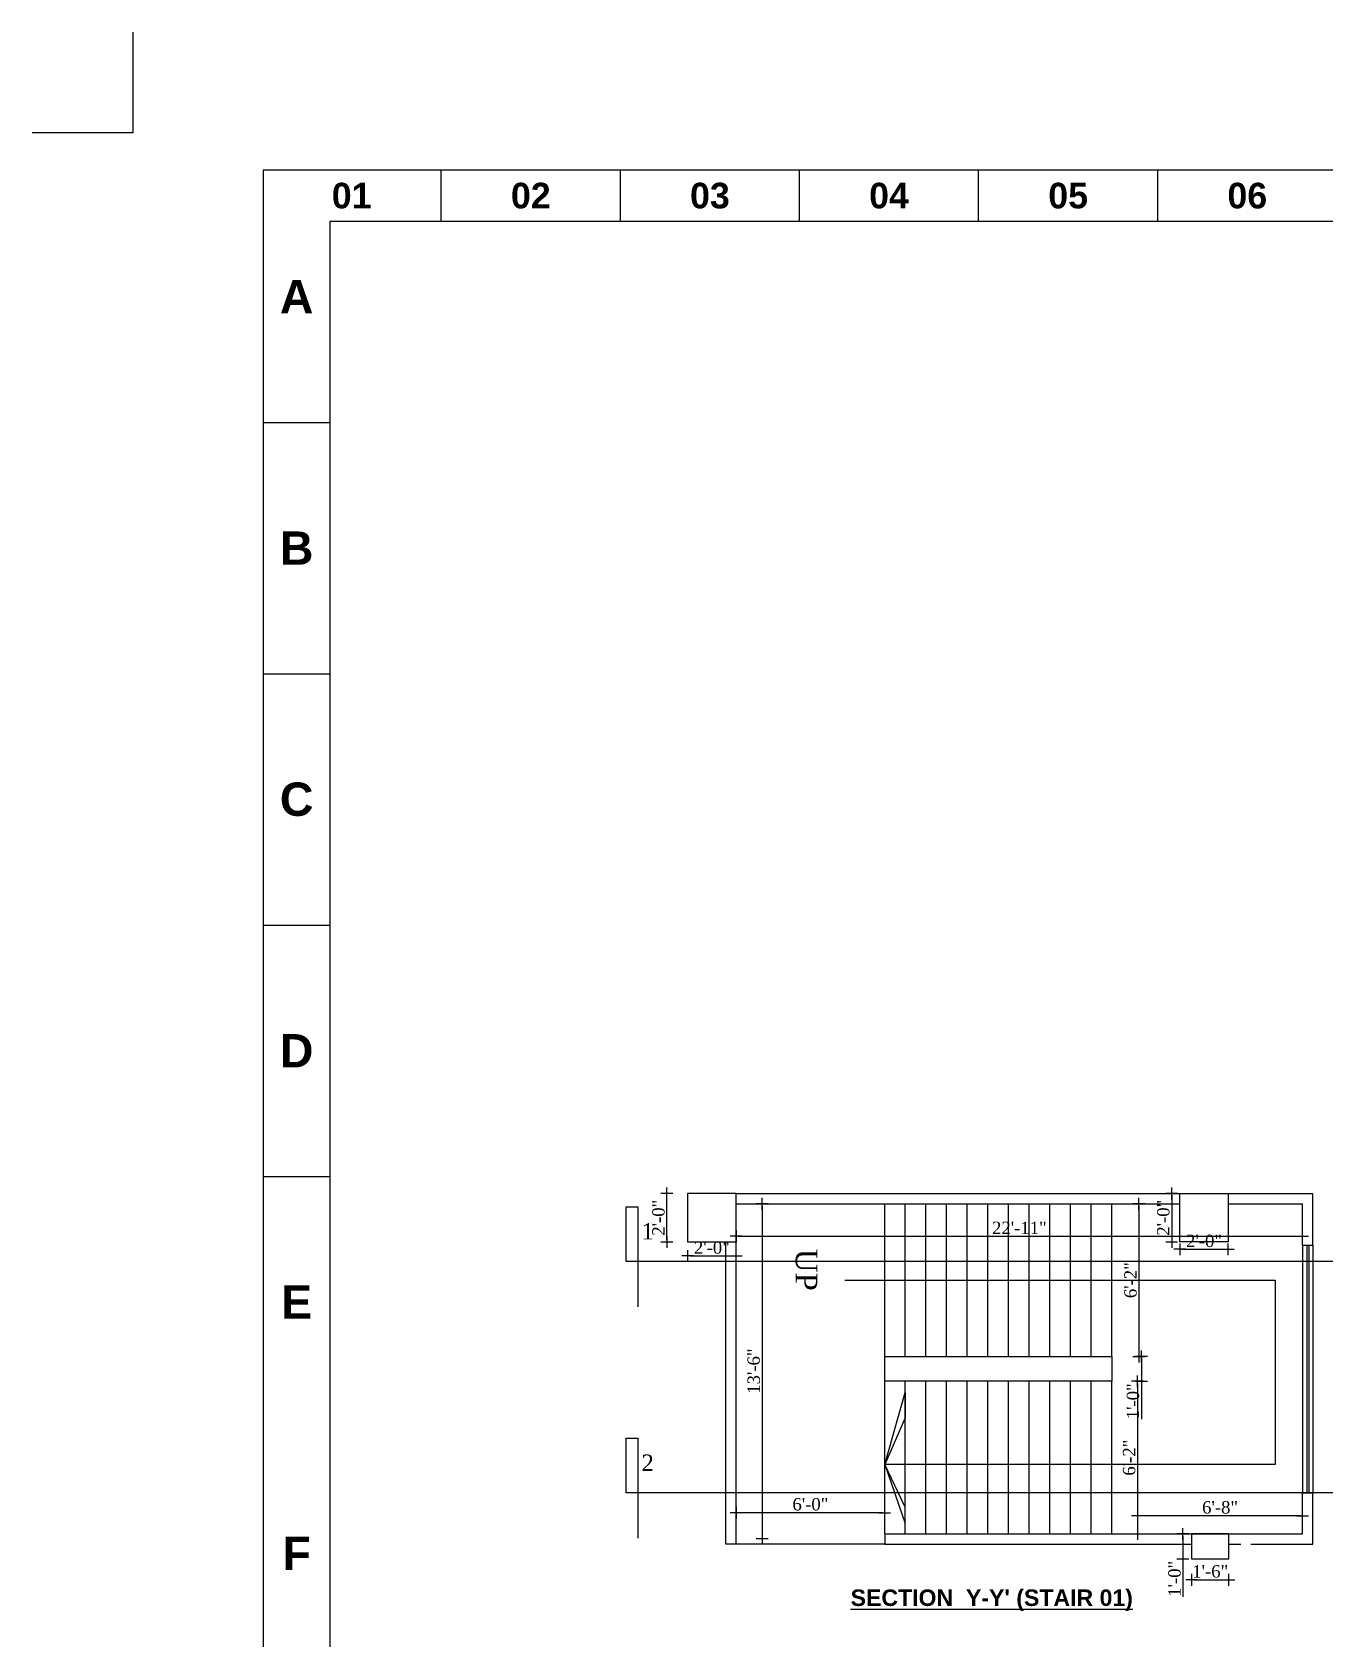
# Model space of a CAD drawing. Header units: inches. Extents: x -98933 to 1585249, y -3352739 to 192771.
# Drawn here: x 64291 to 64917, y 49931 to 50710 of the extents above; entities that cross this region are included whole.
import ezdxf

# ---------------------------------------------------------------- set-up
doc = ezdxf.new("R2010")
doc.units = ezdxf.units.IN
doc.header["$MEASUREMENT"] = 0
doc.header["$PDMODE"] = 35
doc.layers.get('Defpoints').update_dxf_attribs({"lineweight": 0})
for name, color, linetype, lineweight in [('COLUMN-2', 102, 'Continuous', 0), ('DIM', 7, 'Continuous', 0), ('DIM_WORKING', 7, 'Continuous', 0), ('Dimen', 252, 'Continuous', 18), ('Inline', 7, 'Continuous', 0), ('Layer1', 134, 'Continuous', 0), ('Masjid', 222, 'Continuous', 0), ('Outline', 7, 'Continuous', 0), ('Scale', 7, 'Continuous', 0), ('Scale_Text', 7, 'Continuous', 0), ('Stair', 171, 'Continuous', 0), ('SYMBLE', 86, 'Continuous', 0), ('TAXT', 7, 'Continuous', 0), ('Text', 7, 'Continuous', 0), ('Titelblk', 7, 'Continuous', 25), ('TITLE', 7, 'Continuous', 20), ('WALL (I)', 7, 'Continuous', 0)]:
    doc.layers.add(name, color=color, linetype=linetype, lineweight=lineweight)
doc.styles.add('ARCH', font='times.ttf')
doc.styles.add('ARIAL', font='times.ttf')
doc.styles.get("Standard").update_dxf_attribs({"font": 'arialbd.ttf', "height": 24})
doc.dimstyles.new('1-4', dxfattribs={"dimtxt": 20, "dimasz": 4, "dimexe": 3, "dimexo": 3, "dimgap": 0.25, "dimtad": 1, "dimdec": 1, "dimzin": 3, "dimdsep": 46, "dimlunit": 4, "dimtxsty": 'Standard', "dimblk": 'errrre', "dimcen": 4, "dimse1": 1, "dimse2": 1, "dimclrd": 256, "dimclre": 256, "dimclrt": 7, "dimadec": 0, "dimazin": 0, "dimtfac": 0.9, "dimtdec": 1, "dimtix": 1, "dimtmove": 2, "dimatfit": 3, "dimfxl": 3, "dimtolj": 1, "dimtzin": 0, "dimlwd": -1, "dimlwe": -1, "dimarcsym": 0})

# ---------------------------------------------------------------- blocks, each defined once
blk = doc.blocks.new('PAGE')
at = {"layer": 'Inline', "color": 252, "lineweight": 15}
blk.add_lwpolyline([(178051640.63, 22656441.11), (178051640.63, 22657235.79), (178050505.36, 22657235.79), (178050505.36, 22656441.11)], close=True, dxfattribs=at)
at = {"layer": 'Outline', "color": 252, "lineweight": 15}
blk.add_line((178051662.57, 22657252.66), (178050483.42, 22657252.66), dxfattribs=at)
blk.add_lwpolyline([(178050483.42, 22657252.66), (178050483.42, 22656424.24)], dxfattribs=at)
at = {"layer": 'Scale', "color": 252, "lineweight": 9}
for p, q in [((178050542.02, 22657235.79), (178050542.02, 22657252.66)), ((178050601.02, 22657235.79), (178050601.02, 22657252.66)), ((178050660.01, 22657235.79), (178050660.01, 22657252.66)), ((178050719.01, 22657235.79), (178050719.01, 22657252.66)), ((178050778.01, 22657235.79), (178050778.01, 22657252.66)), ((178050483.42, 22657169.57), (178050505.36, 22657169.57)), ((178050483.42, 22657086.79), (178050505.36, 22657086.79)), ((178050483.42, 22657004.01), (178050505.36, 22657004.01)), ((178050483.42, 22656921.23), (178050505.36, 22656921.23))]:
    blk.add_line(p, q, dxfattribs=at)
at = {"layer": 'Scale_Text', "color": 252, "lineweight": 13, "attachment_point": 5}
for s, insert, char_height, width in [('01', (178050512.52, 22657244.22), 8.435, 2.5102), ('02', (178050571.52, 22657244.22), 8.435, 2.5102), ('03', (178050630.51, 22657244.22), 8.435, 2.5102), ('04', (178050689.51, 22657244.22), 8.435, 2.5102), ('05', (178050748.51, 22657244.22), 8.435, 2.5102), ('06', (178050807.51, 22657244.22), 8.435, 2.5102), ('A', (178050494.39, 22657210.97), 10.97, 8.3603), ('B', (178050494.39, 22657128.18), 10.97, 8.3603), ('C', (178050494.39, 22657045.4), 10.97, 8.3603), ('D', (178050494.39, 22656962.62), 10.97, 8.3603), ('E', (178050494.39, 22656879.84), 10.97, 8.3603), ('F', (178050494.39, 22656797.06), 10.97, 8.3603)]:
    blk.add_mtext(s, dxfattribs=dict(at, insert=insert, char_height=char_height, width=width))
blk = doc.blocks.new('Title')
at = {"layer": 'Defpoints', "color": 1, "ltscale": 10}
blk.add_lwpolyline([(-102338.3, -85271), (-102338.3, -85371), (-102438.3, -85371)], dxfattribs=at)
at = {"layer": 'Titelblk', "color": 3, "linetype": 'Continuous', "lineweight": 0, "xscale": 3.014611567961765, "yscale": 3.014611567959946, "zscale": 3.014611567966516}
blk.add_blockref('PAGE', (-536855255.8, -68388224), dxfattribs=at)
blk = doc.blocks.new('dd')
at = {"layer": 'Dimen'}
for p, q in [((-2.88, 0), (2.88, 0)), ((0, -2.88), (0, 2.88))]:
    blk.add_line(p, q, dxfattribs=at)
at = {"layer": 'Dimen', "const_width": 0.36}
blk.add_lwpolyline([(-0.18, 0, 1), (0.18, 0, 1)], format="xyb", close=True, dxfattribs=at)
blk = doc.blocks.new('*D729')
at = {"layer": 'Defpoints', "color": 0, "ltscale": 30, "transparency": 16777216}
for p in [(32359.49, 34040.64), (32359.49, 33966.64), (32372.68, 33966.64)]:
    blk.add_point(p, dxfattribs=at)
at = {"layer": 'TAXT', "ltscale": 30, "transparency": 16777216}
blk.add_line((32372.68, 34039.64), (32372.68, 33967.64), dxfattribs=at)
for p, rotation in [((32372.68, 34040.64), 90), ((32372.68, 33966.64), 270)]:
    blk.add_blockref('dd', p, dxfattribs=dict(at, rotation=rotation))
at = {"layer": 'TAXT', "ltscale": 30, "transparency": 16777216, "insert": (32368.62, 34003.64), "char_height": 6, "attachment_point": 5, "rotation": 90, "style": 'ARIAL'}
blk.add_mtext('\\A1;6\'-2"', dxfattribs=at)
blk = doc.blocks.new('J')
at = {"layer": 'Masjid', "color": 7}
blk.add_lwpolyline([(-12, 0), (12, 0), (12, 48), (-12, 48)], close=True, dxfattribs=at)
for points in [[(0, 48, 0.250732), (-2.27, 42, -0.982957)], [(0, 48, -0.250732), (2.27, 42, 0.982957)], [(-2.27, 42, 0.22816), (-12, 24, -0.061948)], [(2.27, 42, -0.22816), (12, 24, 0.061948)]]:
    blk.add_lwpolyline(points, format="xyb", dxfattribs=at)
blk = doc.blocks.new('errrre')
at = {"layer": 'DIM'}
blk.add_blockref('J', (11664.62, 6372.98), dxfattribs=at)
blk = doc.blocks.new('*D730')
at = {"layer": 'Defpoints', "color": 0, "ltscale": 30, "transparency": 16777216}
for p in [(32359.49, 33966.64), (32359.49, 33954.64), (32373.88, 33954.64)]:
    blk.add_point(p, dxfattribs=at)
at = {"layer": 'TAXT', "ltscale": 30, "transparency": 16777216}
for p, q in [((32373.88, 33965.64), (32373.88, 33955.64)), ((32373.88, 33954.64), (32373.88, 33936.24))]:
    blk.add_line(p, q, dxfattribs=at)
for p, rotation in [((32373.88, 33966.64), 90), ((32373.88, 33954.64), 270)]:
    blk.add_blockref('dd', p, dxfattribs=dict(at, rotation=rotation))
at = {"layer": 'TAXT', "ltscale": 30, "transparency": 16777216, "insert": (32369.83, 33944.94), "char_height": 6, "attachment_point": 5, "rotation": 90, "style": 'ARIAL'}
blk.add_mtext('\\A1;1\'-0"', dxfattribs=at)
blk = doc.blocks.new('*D731')
at = {"layer": 'Defpoints', "color": 0, "ltscale": 30, "transparency": 16777216}
for p in [(32359.49, 33954.64), (32359.49, 33880.64), (32372.02, 33880.64)]:
    blk.add_point(p, dxfattribs=at)
at = {"layer": 'TAXT', "ltscale": 30, "transparency": 16777216}
blk.add_line((32372.02, 33953.64), (32372.02, 33881.64), dxfattribs=at)
for p, rotation in [((32372.02, 33954.64), 90), ((32372.02, 33880.64), 270)]:
    blk.add_blockref('dd', p, dxfattribs=dict(at, rotation=rotation))
at = {"layer": 'TAXT', "ltscale": 30, "transparency": 16777216, "insert": (32367.97, 33917.64), "char_height": 6, "attachment_point": 5, "rotation": 90, "style": 'ARIAL'}
blk.add_mtext('\\A1;6\'-2"', dxfattribs=at)
blk = doc.blocks.new('*D732')
at = {"layer": 'Defpoints', "color": 0, "ltscale": 30, "transparency": 16777216}
for p in [(32177.49, 34040.64), (32451.99, 34040.64), (32451.99, 34024.98)]:
    blk.add_point(p, dxfattribs=at)
at = {"layer": 'TAXT', "ltscale": 30, "transparency": 16777216}
blk.add_line((32178.49, 34024.98), (32450.99, 34024.98), dxfattribs=at)
at = {"layer": 'TAXT', "ltscale": 30, "transparency": 16777216, "rotation": 180}
blk.add_blockref('dd', (32177.49, 34024.98), dxfattribs=at)
at = {"layer": 'TAXT', "ltscale": 30, "transparency": 16777216}
blk.add_blockref('dd', (32451.99, 34024.98), dxfattribs=at)
at = {"layer": 'TAXT', "ltscale": 30, "transparency": 16777216, "insert": (32314.74, 34028.98), "char_height": 6, "attachment_point": 5, "style": 'ARIAL'}
blk.add_mtext('\\A1;22\'-11"', dxfattribs=at)
blk = doc.blocks.new('*D733')
at = {"layer": 'Defpoints', "color": 0, "ltscale": 30, "transparency": 16777216}
for p in [(32372.02, 33889.46), (32372.02, 33881.64), (32451.99, 33880.64)]:
    blk.add_point(p, dxfattribs=at)
at = {"layer": 'TAXT', "ltscale": 30, "transparency": 16777216}
blk.add_line((32450.99, 33889.46), (32373.02, 33889.46), dxfattribs=at)
at = {"layer": 'TAXT', "ltscale": 30, "transparency": 16777216, "rotation": 180}
blk.add_blockref('dd', (32372.02, 33889.46), dxfattribs=at)
at = {"layer": 'TAXT', "ltscale": 30, "transparency": 16777216}
blk.add_blockref('dd', (32451.99, 33889.46), dxfattribs=at)
at = {"layer": 'TAXT', "ltscale": 30, "transparency": 16777216, "insert": (32412.01, 33893.51), "char_height": 6, "attachment_point": 5, "style": 'ARIAL'}
blk.add_mtext('\\A1;6\'-8"', dxfattribs=at)
blk = doc.blocks.new('*D734')
at = {"layer": 'Defpoints', "color": 0, "ltscale": 30, "transparency": 16777216}
for p in [(32177.49, 33890.96), (32177.49, 33880.64), (32249.49, 33880.64)]:
    blk.add_point(p, dxfattribs=at)
at = {"layer": 'TAXT', "ltscale": 30, "transparency": 16777216}
blk.add_line((32248.49, 33890.96), (32178.49, 33890.96), dxfattribs=at)
at = {"layer": 'TAXT', "ltscale": 30, "transparency": 16777216, "rotation": 180}
blk.add_blockref('dd', (32177.49, 33890.96), dxfattribs=at)
at = {"layer": 'TAXT', "ltscale": 30, "transparency": 16777216}
blk.add_blockref('dd', (32249.49, 33890.96), dxfattribs=at)
at = {"layer": 'TAXT', "ltscale": 30, "transparency": 16777216, "insert": (32213.49, 33895.01), "char_height": 6, "attachment_point": 5, "style": 'ARIAL'}
blk.add_mtext('\\A1;6\'-0"', dxfattribs=at)
blk = doc.blocks.new('*D735')
at = {"layer": 'Defpoints', "color": 0, "ltscale": 30, "transparency": 16777216}
for p in [(32177.49, 34040.64), (32177.49, 33878.48), (32190.1, 33878.48)]:
    blk.add_point(p, dxfattribs=at)
at = {"layer": 'TAXT', "ltscale": 30, "transparency": 16777216}
blk.add_line((32190.1, 34039.64), (32190.1, 33879.48), dxfattribs=at)
for p, rotation in [((32190.1, 34040.64), 90), ((32190.1, 33878.48), 270)]:
    blk.add_blockref('dd', p, dxfattribs=dict(at, rotation=rotation))
at = {"layer": 'TAXT', "ltscale": 30, "transparency": 16777216, "insert": (32186.05, 33959.56), "char_height": 6, "attachment_point": 5, "rotation": 90, "style": 'ARIAL'}
blk.add_mtext('\\A1;13\'-6"', dxfattribs=at)
blk = doc.blocks.new('*D736')
at = {"layer": 'Defpoints', "color": 0, "ltscale": 30, "transparency": 16777216}
for p in [(32153.99, 34022.14), (32177.49, 34022.1), (32177.49, 34015.35)]:
    blk.add_point(p, dxfattribs=at)
at = {"layer": 'TAXT', "ltscale": 30, "transparency": 16777216}
blk.add_line((32154.99, 34015.35), (32176.49, 34015.35), dxfattribs=at)
at = {"layer": 'TAXT', "ltscale": 30, "transparency": 16777216, "rotation": 180}
blk.add_blockref('dd', (32153.99, 34015.35), dxfattribs=at)
at = {"layer": 'TAXT', "ltscale": 30, "transparency": 16777216}
blk.add_blockref('dd', (32177.49, 34015.35), dxfattribs=at)
at = {"layer": 'TAXT', "ltscale": 30, "transparency": 16777216, "insert": (32165.74, 34019.41), "char_height": 6, "attachment_point": 5, "style": 'ARIAL'}
blk.add_mtext('\\A1;2\'-0"', dxfattribs=at)
blk = doc.blocks.new('*D737')
at = {"layer": 'Defpoints', "color": 0, "ltscale": 30, "transparency": 16777216}
for p in [(32143.93, 34045.64), (32153.99, 34045.64), (32153.99, 34022.14)]:
    blk.add_point(p, dxfattribs=at)
at = {"layer": 'TAXT', "ltscale": 30, "transparency": 16777216}
blk.add_line((32143.93, 34023.14), (32143.93, 34044.64), dxfattribs=at)
for p, rotation in [((32143.93, 34045.64), 90), ((32143.93, 34022.14), 270)]:
    blk.add_blockref('dd', p, dxfattribs=dict(at, rotation=rotation))
at = {"layer": 'TAXT', "ltscale": 30, "transparency": 16777216, "insert": (32139.88, 34033.89), "char_height": 6, "attachment_point": 5, "rotation": 90, "style": 'ARIAL'}
blk.add_mtext('\\A1;2\'-0"', dxfattribs=at)
blk = doc.blocks.new('*D738')
at = {"layer": 'Defpoints', "color": 0, "ltscale": 30, "transparency": 16777216}
for p in [(32392.49, 34045.64), (32388.56, 34022.14), (32392.49, 34022.14)]:
    blk.add_point(p, dxfattribs=at)
at = {"layer": 'TAXT', "ltscale": 30, "transparency": 16777216}
blk.add_line((32388.56, 34044.64), (32388.56, 34023.14), dxfattribs=at)
for p, rotation in [((32388.56, 34045.64), 90), ((32388.56, 34022.14), 270)]:
    blk.add_blockref('dd', p, dxfattribs=dict(at, rotation=rotation))
at = {"layer": 'TAXT', "ltscale": 30, "transparency": 16777216, "insert": (32384.51, 34033.89), "char_height": 6, "attachment_point": 5, "rotation": 90, "style": 'ARIAL'}
blk.add_mtext('\\A1;2\'-0"', dxfattribs=at)
blk = doc.blocks.new('*D739')
at = {"layer": 'Defpoints', "color": 0, "ltscale": 30, "transparency": 16777216}
for p in [(32392.49, 34022.14), (32415.99, 34022.14), (32415.99, 34018.6)]:
    blk.add_point(p, dxfattribs=at)
at = {"layer": 'TAXT', "ltscale": 30, "transparency": 16777216}
blk.add_line((32393.49, 34018.6), (32414.99, 34018.6), dxfattribs=at)
at = {"layer": 'TAXT', "ltscale": 30, "transparency": 16777216, "rotation": 180}
blk.add_blockref('dd', (32392.49, 34018.6), dxfattribs=at)
at = {"layer": 'TAXT', "ltscale": 30, "transparency": 16777216}
blk.add_blockref('dd', (32415.99, 34018.6), dxfattribs=at)
at = {"layer": 'TAXT', "ltscale": 30, "transparency": 16777216, "insert": (32404.24, 34022.65), "char_height": 6, "attachment_point": 5, "style": 'ARIAL'}
blk.add_mtext('\\A1;2\'-0"', dxfattribs=at)
blk = doc.blocks.new('*D740')
at = {"layer": 'Defpoints', "color": 0, "ltscale": 30, "transparency": 16777216}
for p in [(32398.24, 33880.64), (32394.01, 33868.64), (32398.24, 33868.64)]:
    blk.add_point(p, dxfattribs=at)
at = {"layer": 'TAXT', "ltscale": 30, "transparency": 16777216}
for p, q in [((32394.01, 33879.64), (32394.01, 33869.64)), ((32394.01, 33868.64), (32394.01, 33850.24))]:
    blk.add_line(p, q, dxfattribs=at)
for p, rotation in [((32394.01, 33880.64), 90), ((32394.01, 33868.64), 270)]:
    blk.add_blockref('dd', p, dxfattribs=dict(at, rotation=rotation))
at = {"layer": 'TAXT', "ltscale": 30, "transparency": 16777216, "insert": (32389.96, 33858.94), "char_height": 6, "attachment_point": 5, "rotation": 90, "style": 'ARIAL'}
blk.add_mtext('\\A1;1\'-0"', dxfattribs=at)
blk = doc.blocks.new('*D741')
at = {"layer": 'Defpoints', "color": 0, "ltscale": 30, "transparency": 16777216}
for p in [(32398.24, 33868.64), (32416.24, 33868.64), (32416.24, 33858.45)]:
    blk.add_point(p, dxfattribs=at)
at = {"layer": 'TAXT', "ltscale": 30, "transparency": 16777216}
blk.add_line((32399.24, 33858.45), (32415.24, 33858.45), dxfattribs=at)
at = {"layer": 'TAXT', "ltscale": 30, "transparency": 16777216, "rotation": 180}
blk.add_blockref('dd', (32398.24, 33858.45), dxfattribs=at)
at = {"layer": 'TAXT', "ltscale": 30, "transparency": 16777216}
blk.add_blockref('dd', (32416.24, 33858.45), dxfattribs=at)
at = {"layer": 'TAXT', "ltscale": 30, "transparency": 16777216, "insert": (32407.24, 33862.5), "char_height": 6, "attachment_point": 5, "style": 'ARIAL'}
blk.add_mtext('\\A1;1\'-6"', dxfattribs=at)
blk = doc.blocks.new('A$C482318BE')
at = {"layer": 'COLUMN-2'}
for points in [[(23.5, 0), (0, 0), (0, -23.5), (23.5, -23.5)], [(238.5, 0), (262, 0), (262, -23.5), (238.5, -23.5)]]:
    blk.add_lwpolyline(points, close=True, dxfattribs=at)
blk.add_lwpolyline([(262.25, -165), (244.25, -165), (244.25, -177), (262.25, -177), (262.25, -165)], dxfattribs=at)
at = {"layer": 'DIM_WORKING', "ltscale": 30}
for p, q in [((298, -25), (303, -25)), ((298, -145), (303, -145))]:
    blk.add_line(p, q, dxfattribs=at)
at = {"layer": 'Stair', "ltscale": 30}
for p, q in [((95.5, -79), (95.5, -5)), ((105.5, -79), (105.5, -5)), ((115.5, -79), (115.5, -5)), ((125.5, -79), (125.5, -5)), ((135.5, -79), (135.5, -5)), ((145.5, -79), (145.5, -5)), ((155.5, -79), (155.5, -5)), ((165.5, -79), (165.5, -5)), ((175.5, -79), (175.5, -5)), ((185.5, -79), (185.5, -5)), ((195.5, -79), (195.5, -5)), ((205.5, -79), (205.5, -5)), ((298, -25), (298, -145)), ((300, -25), (300, -145)), ((301, -25), (301, -145)), ((303, -25), (303, -145)), ((95.5, -165), (95.5, -91)), ((105.5, -165), (105.5, -91)), ((115.5, -165), (115.5, -91)), ((125.5, -165), (125.5, -91)), ((135.5, -165), (135.5, -91)), ((145.5, -165), (145.5, -91)), ((155.5, -165), (155.5, -91)), ((165.5, -165), (165.5, -91)), ((175.5, -165), (175.5, -91)), ((185.5, -165), (185.5, -91)), ((195.5, -165), (195.5, -91)), ((205.5, -165), (205.5, -91))]:
    blk.add_line(p, q, dxfattribs=at)
blk.add_lwpolyline([(205.5, -79), (205.5, -91), (95.5, -91), (95.5, -79)], close=True, dxfattribs=at)
at = {"layer": 'SYMBLE', "ltscale": 30}
blk.add_lwpolyline([(76.16, -42), (284.78, -42), (284.78, -131.32), (95.5, -131.32), (105.5, -96.36), (105.5, -108.7), (95.5, -131.32), (105.5, -159.84), (105.5, -152.02), (95.5, -131.32)], dxfattribs=at)
at = {"layer": 'TAXT', "ltscale": 30}
for p, q in [((95.5, -170), (18.5, -170)), ((95.5, -165), (95.5, -170))]:
    blk.add_line(p, q, dxfattribs=at)
for points in [[(331.75, -13.99), (331.75, -14.47), (331.75, -32.97), (327.9, -32.97), (327.9, -14.56), (331.75, -14.56), (331.75, -32.97), (-29.72, -32.97), (-29.72, -6.46), (-24.1, -6.46), (-24.1, -32.97), (-24.1, -54.85)], [(331.75, -126.14), (331.75, -126.62), (331.75, -145.12), (327.9, -145.12), (327.9, -126.71), (331.75, -126.71), (331.75, -145.12), (-29.72, -145.12), (-29.72, -118.61), (-24.1, -118.61), (-24.1, -145.12), (-24.1, -167)]]:
    blk.add_lwpolyline(points, dxfattribs=at)
at = {"layer": 'WALL (I)', "ltscale": 30}
for p, q in [((23.5, 0), (238.5, 0)), ((262, 0), (303, 0)), ((303, -25), (303, 0)), ((23.5, -5), (238.5, -5)), ((262, -5), (298, -5)), ((298, -25), (298, -5)), ((18.5, -170), (18.5, -23.5)), ((23.5, -170), (23.5, -23.5)), ((298, -165), (298, -145)), ((303, -170), (303, -145)), ((95.5, -165), (298, -165)), ((95.5, -170), (244.25, -170)), ((262.25, -170), (268, -170)), ((273, -170), (303, -170))]:
    blk.add_line(p, q, dxfattribs=at)
at = {"layer": 'SYMBLE', "ltscale": 30, "insert": (62.92, -26.8), "char_height": 10.56, "width": 17.4246, "attachment_point": 1, "rotation": 270, "style": 'ARCH'}
blk.add_mtext('UP', dxfattribs=at)
at = {"layer": 'TAXT', "char_height": 7.92, "width": 12.3691, "attachment_point": 1, "style": 'ARCH'}
for s, insert in [('1', (-22.34, -14.36)), ('2', (-22.34, -126.5))]:
    blk.add_mtext(s, dxfattribs=dict(at, insert=insert))
at = {"layer": 'Text'}
blk.add_text("%%USECTION  Y-Y' (STAIR 01)", height=8, dxfattribs=at).set_placement((79, -199.88))
at = {"layer": 'TAXT', "ltscale": 30}
for base, p1, p2, picture, middle in [((-10.06, 0), (0, -23.5), (0, 0), '*D737', (-14.11, -11.75)), ((234.57, -23.5), (238.5, 0), (238.5, -23.5), '*D738', (230.52, -11.75)), ((36.11, -167.16), (23.5, -5), (23.5, -167.16), '*D735', (32.06, -86.08)), ((218.68, -79), (205.5, -5), (205.5, -79), '*D729', (214.63, -42)), ((219.89, -91), (205.5, -79), (205.5, -91), '*D730', (215.83, -100.7)), ((218.03, -165), (205.5, -91), (205.5, -165), '*D731', (213.98, -128)), ((240.02, -177), (244.25, -165), (244.25, -177), '*D740', (235.97, -186.7))]:
    dim = blk.add_linear_dim(base=base, p1=p1, p2=p2, angle=90, dimstyle='1-4', override={"dimtxt": 10, "dimfxl": 4, "dimarcsym": 1}, dxfattribs=at)
    dim.commit()
    dim.dimension.update_dxf_attribs({"geometry": picture, "text_midpoint": middle, "insert": (-32153.99, -34045.64)})
for base, p1, p2, picture, middle in [((298, -20.66), (23.5, -5), (298, -5), '*D732', (160.75, -16.66)), ((23.5, -30.29), (0, -23.5), (23.5, -23.54), '*D736', (11.75, -26.23)), ((262, -27.04), (238.5, -23.5), (262, -23.5), '*D739', (250.25, -22.99)), ((23.5, -154.68), (95.5, -165), (23.5, -165), '*D734', (59.5, -150.63)), ((218.03, -156.18), (298, -165), (218.03, -164), '*D733', (258.02, -152.13)), ((262.25, -187.19), (244.25, -177), (262.25, -177), '*D741', (253.25, -183.14))]:
    dim = blk.add_linear_dim(base=base, p1=p1, p2=p2, dimstyle='1-4', override={"dimtxt": 10, "dimfxl": 4, "dimarcsym": 1}, dxfattribs=at)
    dim.commit()
    dim.dimension.update_dxf_attribs({"geometry": picture, "text_midpoint": middle, "insert": (-32153.99, -34045.64)})

msp = doc.modelspace()

# ---------------------------------------------------------------- block references
at = {"layer": 'Layer1', "color": 2, "ltscale": 30}
msp.add_blockref('A$C482318BE', (64608.49, 50146.76), dxfattribs=at)
at = {"layer": 'TITLE', "xscale": 0.4880385203578044, "yscale": 0.4880385203468904, "zscale": 0.4880385163213263}
msp.add_blockref('Title', (114284.72, 92325.06), dxfattribs=at)

doc.saveas('drawing.dxf')
